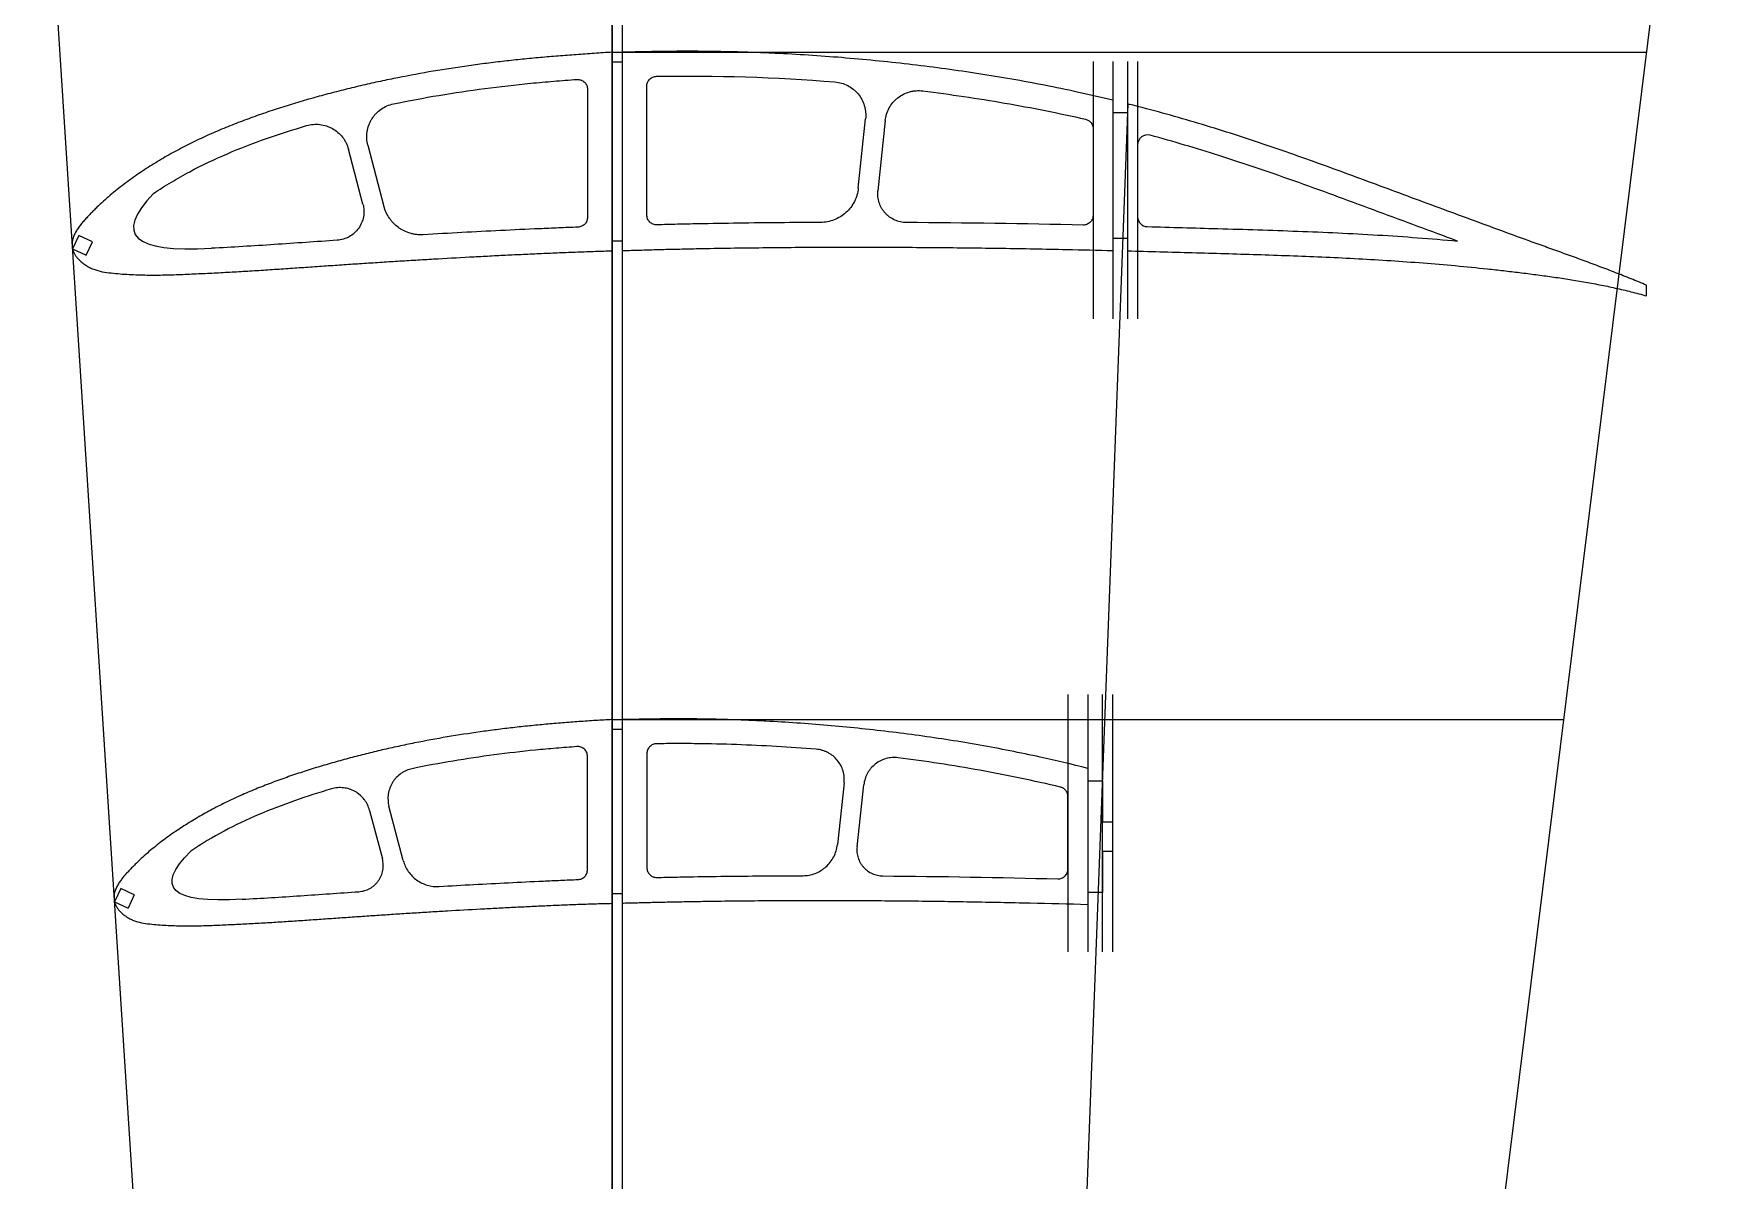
# Model space of a CAD drawing. Header units: millimetres. Extents: x -11497 to 404, y -3854 to 414.
# Drawn here: x -7866.2 to -7524.4, y -1937.1 to -1705.2 of the extents above; entities that cross this region are included whole.
import ezdxf

# ---------------------------------------------------------------- set-up
doc = ezdxf.new("R2010")
doc.units = ezdxf.units.MM
doc.layers.add('11', color=80, linetype='Continuous')
doc.layers.add('7', color=1, linetype='Continuous')
doc.layers.add('剖面线层', color=2, linetype='Continuous', lineweight=25)

msp = doc.modelspace()

# ---------------------------------------------------------------- linework, layer by layer
for p, q in [((-7749.1814, -1710.9278), (-7749.1814, -1708.9394)), ((-7747.1814, -1708.9278), (-7747.1814, -1710.9278)), ((-7747.1814, -1710.9278), (-7749.1814, -1710.9278)), ((-7647.8681, -1718.6543), (-7647.8681, -1721.1543)), ((-7644.8681, -1721.1543), (-7644.8681, -1719.3941)), ((-7647.8681, -1721.1543), (-7644.8681, -1721.1543)), ((-7644.8681, -1746.6209), (-7647.8681, -1746.6209)), ((-7647.8681, -1746.6209), (-7647.8681, -1749.0462)), ((-7644.8681, -1749.1209), (-7644.8681, -1746.6209)), ((-7749.1814, -1749.1147), (-7749.1814, -1747.1147)), ((-7749.1814, -1747.1147), (-7747.1814, -1747.1147)), ((-7747.1814, -1747.1147), (-7747.1814, -1749.065)), ((-7749.1814, -1845.9258), (-7749.1814, -1843.9394)), ((-7747.1814, -1843.9258), (-7747.1814, -1845.9258)), ((-7747.1814, -1845.9258), (-7749.1814, -1845.9258)), ((-7652.9723, -1853.8049), (-7652.9723, -1856.3049)), ((-7652.9723, -1856.3049), (-7649.9723, -1856.3049)), ((-7649.9723, -1856.3049), (-7649.9723, -1864.5843)), ((-7649.9723, -1864.5843), (-7647.9723, -1864.5843)), ((-7647.9723, -1864.5843), (-7647.9723, -1870.5843)), ((-7647.9723, -1870.5843), (-7649.9723, -1870.5843)), ((-7649.9723, -1870.5843), (-7649.9723, -1878.895)), ((-7749.1814, -1881.0901), (-7749.1814, -1879.0901)), ((-7749.1814, -1879.0901), (-7747.1814, -1879.0901)), ((-7747.1814, -1879.0901), (-7747.1814, -1881.0442)), ((-7649.9723, -1878.895), (-7652.9723, -1878.895)), ((-7652.9723, -1878.895), (-7652.9723, -1881.3113))]:
    msp.add_line(p, q)
at = {"color": 7, "linetype": 'Continuous', "lineweight": 25}
for p, q in [((-7742.1814, -1741.8541), (-7742.1814, -1715.8111)), ((-7754.1814, -1716.44), (-7754.1814, -1742.3324)), ((-7699.3852, -1736.4436), (-7697.9175, -1722.4074)), ((-7693.9324, -1722.7815), (-7695.4176, -1736.9783)), ((-7651.8681, -1724.4377), (-7651.8681, -1741.9044)), ((-7799.607, -1739.696), (-7802.548, -1728.5589)), ((-7798.6229, -1727.7559), (-7795.3583, -1740.1191)), ((-7642.8681, -1727.6735), (-7642.8681, -1742.2213)), ((-7841.985, -1737.5068), (-7841.9847, -1737.5071)), ((-7857.0903, -1746.024), (-7858.3581, -1748.743)), ((-7854.3713, -1747.2919), (-7857.0903, -1746.024)), ((-7858.3581, -1748.743), (-7855.6392, -1750.0108)), ((-7855.6392, -1750.0108), (-7854.3713, -1747.2919)), ((-7830.2835, -1748.6009), (-7830.2853, -1748.601)), ((-7539.9027, -1758.2364), (-7539.9034, -1756.0747)), ((-7754.1814, -1874.2881), (-7754.1814, -1851.3914)), ((-7742.1814, -1850.82), (-7742.1814, -1873.8641)), ((-7702.2596, -1856.7566), (-7703.6286, -1869.2277)), ((-7699.6514, -1869.6836), (-7698.2693, -1857.1019)), ((-7656.9723, -1874.1509), (-7656.9723, -1859.5348)), ((-7798.2754, -1862.2887), (-7795.6848, -1872.1079)), ((-7791.4564, -1872.4554), (-7794.3527, -1861.4771)), ((-7834.4534, -1870.5243), (-7834.4536, -1870.5241)), ((-7848.6014, -1878.0996), (-7849.8693, -1880.8186)), ((-7845.8825, -1879.3675), (-7848.6014, -1878.0996)), ((-7845.8825, -1879.3675), (-7847.1503, -1882.0864)), ((-7849.8693, -1880.8186), (-7847.1503, -1882.0864)), ((-7824.0616, -1880.2652), (-7824.0584, -1880.2651))]:
    msp.add_line(p, q, dxfattribs=at)
at = {"color": 7, "linetype": 'Continuous'}
for centre, start, end in [((-7640.8681, -1727.6735), 74.84851, 180), ((-7640.8681, -1742.2213), 180, 268.488702)]:
    msp.add_arc(centre, 2, start, end, dxfattribs=at)
at = {"color": 7, "linetype": 'Continuous', "lineweight": 25}
for points, knots in [([(-7749.1814, -1708.9394), (-7750.3949, -1709.009), (-7752.8212, -1709.1682), (-7756.4578, -1709.4402), (-7760.0928, -1709.7167), (-7763.7253, -1710.0094), (-7767.3514, -1710.3614), (-7770.9724, -1710.7504), (-7774.5871, -1711.1859), (-7779.3972, -1711.83), (-7785.3907, -1712.7531), (-7791.352, -1713.8487), (-7796.0982, -1714.8307), (-7799.6453, -1715.6224), (-7803.1787, -1716.4697), (-7806.6973, -1717.3735), (-7810.2, -1718.3344), (-7813.6851, -1719.3554), (-7817.1485, -1720.4459), (-7820.5882, -1721.6073), (-7823.9993, -1722.8488), (-7827.3784, -1724.1738), (-7830.7186, -1725.5934), (-7834.0079, -1727.1267), (-7837.2372, -1728.782), (-7840.3976, -1730.5648), (-7843.484, -1732.4724), (-7845.9861, -1734.17), (-7847.9362, -1735.6005), (-7849.3691, -1736.7124), (-7850.7689, -1737.8659), (-7852.1286, -1739.0663), (-7853.2302, -1740.1012), (-7854.0916, -1740.9495), (-7854.7315, -1741.5921), (-7855.3608, -1742.2449), (-7855.9722, -1742.9145), (-7856.559, -1743.6063), (-7857.1092, -1744.3272), (-7857.527, -1744.9575), (-7857.823, -1745.4848), (-7858.0233, -1745.8916), (-7858.1669, -1746.2411), (-7858.2652, -1746.5268), (-7858.3302, -1746.7439), (-7858.3848, -1746.9638), (-7858.4416, -1747.2603), (-7858.487, -1747.6361), (-7858.4833, -1748.0146), (-7858.4565, -1748.3157), (-7858.4238, -1748.5398), (-7858.3797, -1748.762), (-7858.3212, -1748.9803), (-7858.2474, -1749.1943), (-7858.1463, -1749.3964), (-7858.0383, -1749.5951), (-7857.9357, -1749.7971), (-7857.8226, -1749.9935), (-7857.6958, -1750.1812), (-7857.5586, -1750.3616), (-7857.365, -1750.5932), (-7857.0108, -1750.9863), (-7856.5635, -1751.394), (-7856.0841, -1751.7623), (-7855.5867, -1752.1061), (-7854.9326, -1752.4857), (-7853.8265, -1752.9789), (-7852.3618, -1753.3735), (-7850.562, -1753.6076), (-7848.7562, -1753.7757), (-7846.9465, -1753.8995), (-7845.1342, -1753.9763), (-7843.3207, -1754.0171), (-7841.5067, -1754.0206), (-7839.6929, -1753.9944), (-7837.8795, -1753.9436), (-7836.0667, -1753.8761), (-7834.2542, -1753.797), (-7832.4418, -1753.7134), (-7830.6295, -1753.6262), (-7828.2133, -1753.5045), (-7825.1933, -1753.3408), (-7821.5701, -1753.1225), (-7817.9474, -1752.8882), (-7814.3249, -1752.6431), (-7810.7021, -1752.3932), (-7807.0786, -1752.1436), (-7803.4542, -1751.8986), (-7799.8288, -1751.6572), (-7796.2023, -1751.4213), (-7792.5745, -1751.1927), (-7788.9454, -1750.9705), (-7784.1049, -1750.6839), (-7779.2615, -1750.4143), (-7774.4153, -1750.1599), (-7770.7791, -1749.9779), (-7767.1414, -1749.8043), (-7764.1087, -1749.6665), (-7761.6816, -1749.5622), (-7759.861, -1749.4851), (-7758.04, -1749.4095), (-7756.2184, -1749.3393), (-7754.3964, -1749.2747), (-7752.051, -1749.1967), (-7750.3125, -1749.1431), (-7749.1814, -1749.1147)], [0, 0, 0, 0, 0.008250743, 0.016501486, 0.024752229, 0.033002972, 0.041253715, 0.049504458, 0.057755201, 0.066005944, 0.08250743, 0.099008916, 0.107259659, 0.115510402, 0.123761145, 0.132011888, 0.140262631, 0.148513373, 0.156764116, 0.165014859, 0.173265602, 0.181516345, 0.189767088, 0.198017831, 0.206268574, 0.214519317, 0.22277006, 0.231020803, 0.235146175, 0.239271546, 0.243396918, 0.247522289, 0.251647661, 0.253710346, 0.255773032, 0.257835718, 0.259898404, 0.261961089, 0.264023775, 0.266086461, 0.267117804, 0.268149147, 0.269180489, 0.269696161, 0.270211832, 0.270727504, 0.271243175, 0.272274518, 0.273305861, 0.273821532, 0.274337204, 0.274852875, 0.275368547, 0.275884218, 0.27639989, 0.276915561, 0.277431232, 0.277946904, 0.278462575, 0.278978247, 0.279493918, 0.280525261, 0.282587947, 0.28361929, 0.284650632, 0.286713318, 0.288776004, 0.292901375, 0.297026747, 0.301152118, 0.30527749, 0.309402861, 0.313528233, 0.317653604, 0.321778976, 0.325904347, 0.330029719, 0.33415509, 0.338280462, 0.342405833, 0.346531205, 0.354781948, 0.363032691, 0.371283434, 0.379534177, 0.38778492, 0.396035663, 0.404286406, 0.412537149, 0.420787892, 0.429038634, 0.437289377, 0.44554012, 0.462041606, 0.470292349, 0.478543092, 0.486793835, 0.495044578, 0.49916995, 0.503295321, 0.507420693, 0.511546064, 0.515671436, 0.519796807, 0.527473097, 0.527473097, 0.527473097, 0.527473097]), ([(-7647.8681, -1718.6543), (-7650.2645, -1718.0751), (-7657.0616, -1716.5129), (-7666.1199, -1714.7398), (-7675.0181, -1713.2756), (-7681.7114, -1712.3047), (-7688.4206, -1711.4527), (-7695.1439, -1710.718), (-7701.8782, -1710.0939), (-7708.6225, -1709.5872), (-7714.249, -1709.2597), (-7718.7532, -1709.0588), (-7723.259, -1708.8971), (-7727.7666, -1708.7946), (-7732.2752, -1708.7533), (-7735.6567, -1708.7557), (-7739.0381, -1708.7856), (-7742.419, -1708.8526), (-7745.1333, -1708.9037), (-7746.7209, -1708.9233), (-7747.1814, -1708.9278)], [0.528325857, 0.528325857, 0.528325857, 0.528325857, 0.5625, 0.625, 0.65625, 0.6875, 0.71875, 0.75, 0.78125, 0.8125, 0.84375, 0.859375, 0.875, 0.90625, 0.921875, 0.9375, 0.953125, 0.96875, 0.984375, 0.990758762, 0.990758762, 0.990758762, 0.990758762]), ([(-7793.4457, -1719.3903), (-7787.32, -1718.1183), (-7781.1609, -1717.0962), (-7771.8798, -1715.88), (-7768.7786, -1715.5302), (-7764.1181, -1715.0711), (-7762.5626, -1714.9334), (-7759.4483, -1714.6819), (-7757.8902, -1714.5634), (-7756.332, -1714.4457)], [0, 0, 0, 0, 0.5, 0.5, 0.75, 0.75, 0.875, 0.875, 1, 1, 1, 1]), ([(-7756.332, -1714.4457), (-7756.1939, -1714.4353), (-7756.0572, -1714.4392), (-7755.7864, -1714.4746), (-7755.6508, -1714.5068), (-7755.3919, -1714.5973), (-7755.2684, -1714.6553), (-7755.033, -1714.7968), (-7754.9219, -1714.8804), (-7754.6216, -1715.1588), (-7754.4585, -1715.3882), (-7754.2942, -1715.7639), (-7754.2517, -1715.8967), (-7754.1956, -1716.1652), (-7754.1814, -1716.3016), (-7754.1814, -1716.44)], [0, 0, 0, 0, 0.125, 0.125, 0.25, 0.25, 0.375, 0.375, 0.5, 0.5, 0.75, 0.75, 0.875, 0.875, 1, 1, 1, 1]), ([(-7742.1814, -1715.8111), (-7742.1814, -1715.6805), (-7742.1687, -1715.5521), (-7742.1191, -1715.2994), (-7742.0816, -1715.1739), (-7741.9834, -1714.9339), (-7741.9234, -1714.82), (-7741.7815, -1714.6043), (-7741.6989, -1714.5019), (-7741.5181, -1714.3178), (-7741.4195, -1714.235), (-7741.2054, -1714.0883), (-7741.0909, -1714.0252), (-7740.7362, -1713.8724), (-7740.4777, -1713.816), (-7740.2166, -1713.8114)], [0, 0, 0, 0, 0.125, 0.125, 0.25, 0.25, 0.375, 0.375, 0.5, 0.5, 0.625, 0.625, 0.75, 0.75, 1, 1, 1, 1]), ([(-7704.1259, -1714.947), (-7703.6726, -1714.9829), (-7703.23, -1715.0633), (-7702.3657, -1715.3102), (-7701.9399, -1715.4793), (-7701.1411, -1715.8933), (-7700.7654, -1716.1378), (-7700.2378, -1716.5617), (-7700.0672, -1716.7134), (-7699.7452, -1717.03), (-7699.593, -1717.1954), (-7699.1627, -1717.7122), (-7698.9098, -1718.0851), (-7698.4783, -1718.8844), (-7698.3058, -1719.299), (-7698.1097, -1719.9426), (-7698.0548, -1720.1608), (-7697.9666, -1720.6046), (-7697.9335, -1720.8301), (-7697.8686, -1721.5044), (-7697.8702, -1721.9552), (-7697.9175, -1722.4075)], [0, 0, 0, 0, 0.125, 0.125, 0.25, 0.25, 0.375, 0.375, 0.4375, 0.4375, 0.5, 0.5, 0.625, 0.625, 0.75, 0.75, 0.8125, 0.8125, 0.875, 0.875, 1, 1, 1, 1]), ([(-7798.6229, -1727.7559), (-7798.7411, -1727.3085), (-7798.812, -1726.8562), (-7798.8623, -1725.9425), (-7798.8405, -1725.4765), (-7798.7051, -1724.5713), (-7798.5925, -1724.1291), (-7798.3553, -1723.4813), (-7798.2644, -1723.2675), (-7798.0635, -1722.8548), (-7797.8428, -1722.4546), (-7797.5832, -1722.0789), (-7797.304, -1721.7156), (-7797.1537, -1721.5392), (-7796.6787, -1721.0367), (-7796.3329, -1720.7386), (-7795.5842, -1720.214), (-7795.1771, -1719.9864), (-7794.3355, -1719.6229), (-7793.8988, -1719.4843), (-7793.4456, -1719.3902)], [0, 0, 0, 0, 0.125, 0.125, 0.25, 0.25, 0.375, 0.375, 0.4375, 0.4375, 0.5, 0.5625, 0.5625, 0.625, 0.625, 0.75, 0.75, 0.875, 0.875, 1, 1, 1, 1]), ([(-7693.9325, -1722.7816), (-7693.8853, -1722.3306), (-7693.794, -1721.8915), (-7693.5263, -1721.036), (-7693.3472, -1720.6157), (-7692.9149, -1719.8294), (-7692.6619, -1719.4609), (-7692.2267, -1718.9451), (-7692.0713, -1718.7787), (-7691.7479, -1718.4652), (-7691.5794, -1718.3174), (-7691.0539, -1717.9006), (-7690.6766, -1717.6573), (-7689.8696, -1717.2453), (-7689.4523, -1717.0827), (-7688.8063, -1716.9014), (-7688.5876, -1716.8515), (-7688.1434, -1716.7732), (-7687.9178, -1716.745), (-7687.2439, -1716.6947), (-7686.7943, -1716.7057), (-7686.3444, -1716.7621)], [0, 0, 0, 0, 0.125, 0.125, 0.25, 0.25, 0.375, 0.375, 0.4375, 0.4375, 0.5, 0.5, 0.625, 0.625, 0.75, 0.75, 0.8125, 0.8125, 0.875, 0.875, 1, 1, 1, 1]), ([(-7686.3445, -1716.7621), (-7680.7886, -1717.4581), (-7675.2646, -1718.2727), (-7664.2896, -1720.1727), (-7658.8389, -1721.2592), (-7653.4263, -1722.4874)], [0, 0, 0, 0, 0.5, 0.5, 1, 1, 1, 1]), ([(-7539.9034, -1756.0747), (-7540.9376, -1755.6262), (-7543.0263, -1754.7777), (-7546.1675, -1753.5257), (-7549.327, -1752.3203), (-7552.4958, -1751.1402), (-7555.6741, -1749.9855), (-7558.8551, -1748.8387), (-7562.0375, -1747.6954), (-7566.2763, -1746.1593), (-7571.5701, -1744.2256), (-7577.9164, -1741.8888), (-7584.2584, -1739.5399), (-7590.6, -1737.1902), (-7596.9416, -1734.8405), (-7605.4057, -1731.7304), (-7613.8978, -1728.6971), (-7622.4512, -1725.8405), (-7631.0515, -1723.129), (-7638.5361, -1721.013), (-7643.8853, -1719.6414), (-7644.8681, -1719.3941)], [0, 0, 0, 0, 0.015625, 0.03125, 0.046875, 0.0625, 0.078125, 0.09375, 0.109375, 0.125, 0.15625, 0.1875, 0.21875, 0.25, 0.28125, 0.3125, 0.375, 0.40625, 0.4375, 0.5, 0.514048424, 0.514048424, 0.514048424, 0.514048424]), ([(-7653.4263, -1722.4874), (-7653.2051, -1722.5376), (-7652.9985, -1722.6229), (-7652.6142, -1722.8637), (-7652.4472, -1723.0125), (-7652.1641, -1723.3668), (-7652.0558, -1723.5625), (-7651.9057, -1723.9904), (-7651.8681, -1724.2109), (-7651.8681, -1724.4377)], [0, 0, 0, 0, 0.25, 0.25, 0.5, 0.5, 0.75, 0.75, 1, 1, 1, 1]), ([(-7841.9847, -1737.5071), (-7840.7966, -1736.7046), (-7839.592, -1735.9398), (-7837.154, -1734.4753), (-7835.9206, -1733.7758), (-7832.1781, -1731.7735), (-7829.6262, -1730.568), (-7824.4333, -1728.3596), (-7821.7956, -1727.349), (-7816.4585, -1725.4685), (-7813.7583, -1724.6002), (-7811.0315, -1723.7921)], [0, 0, 0, 0, 0.125, 0.125, 0.25, 0.25, 0.5, 0.5, 0.75, 0.75, 1, 1, 1, 1]), ([(-7811.0316, -1723.7921), (-7810.5942, -1723.6625), (-7810.1508, -1723.5786), (-7809.2524, -1723.4991), (-7808.7927, -1723.5045), (-7807.8959, -1723.6055), (-7807.4561, -1723.6999), (-7806.8096, -1723.9079), (-7806.5954, -1723.9889), (-7806.1802, -1724.1702), (-7805.9784, -1724.2707), (-7805.3901, -1724.6011), (-7805.0193, -1724.8604), (-7804.3295, -1725.4552), (-7804.0197, -1725.7823), (-7803.6061, -1726.3158), (-7803.4767, -1726.5009), (-7803.2357, -1726.8859), (-7803.1243, -1727.0855), (-7802.8234, -1727.6945), (-7802.6645, -1728.1179), (-7802.548, -1728.5589)], [0, 0, 0, 0, 0.125, 0.125, 0.25, 0.25, 0.375, 0.375, 0.4375, 0.4375, 0.5, 0.5, 0.625, 0.625, 0.75, 0.75, 0.8125, 0.8125, 0.875, 0.875, 1, 1, 1, 1]), ([(-7578.1349, -1747.1365), (-7583.4839, -1745.164), (-7588.8287, -1743.179), (-7599.5216, -1739.2184), (-7604.869, -1737.2412), (-7615.6056, -1733.4095), (-7620.9961, -1731.5591), (-7631.0353, -1728.3743), (-7635.6732, -1727.0082), (-7640.3454, -1725.743)], [0, 0, 0, 0, 0.25, 0.25, 0.5, 0.5, 0.75, 0.75, 0.961910179, 0.961910179, 0.961910179, 0.961910179]), ([(-7699.3852, -1736.4435), (-7699.4347, -1736.9169), (-7699.5268, -1737.3789), (-7699.7264, -1738.0553), (-7699.8033, -1738.278), (-7699.9781, -1738.7178), (-7700.0765, -1738.9354), (-7700.3976, -1739.5672), (-7700.6476, -1739.9644), (-7701.2185, -1740.7116), (-7701.5431, -1741.0643), (-7702.242, -1741.6962), (-7702.6172, -1741.9779), (-7703.4191, -1742.4729), (-7703.8483, -1742.6862), (-7704.7249, -1743.026), (-7705.1761, -1743.1553), (-7706.1048, -1743.3317), (-7706.5808, -1743.3778), (-7707.0567, -1743.3796)], [0, 0, 0, 0, 0.125, 0.125, 0.1875, 0.1875, 0.25, 0.25, 0.375, 0.375, 0.5, 0.5, 0.625, 0.625, 0.75, 0.75, 0.875, 0.875, 1, 1, 1, 1]), ([(-7799.6071, -1739.6959), (-7799.4971, -1740.1122), (-7799.4349, -1740.5333), (-7799.4026, -1741.3848), (-7799.4343, -1741.8178), (-7799.5888, -1742.6533), (-7799.7115, -1743.0618), (-7800.0486, -1743.8528), (-7800.2575, -1744.2228), (-7800.7535, -1744.9137), (-7801.0441, -1745.2366), (-7801.679, -1745.8022), (-7802.0251, -1746.0489), (-7802.7767, -1746.4674), (-7803.1696, -1746.6321), (-7803.9843, -1746.8738), (-7804.41, -1746.9509), (-7804.8396, -1746.9799)], [0, 0, 0, 0, 0.125, 0.125, 0.25, 0.25, 0.375, 0.375, 0.5, 0.5, 0.625, 0.625, 0.75, 0.75, 0.875, 0.875, 1, 1, 1, 1]), ([(-7689.6651, -1743.3961), (-7690.0734, -1743.3938), (-7690.4746, -1743.3491), (-7691.2637, -1743.1774), (-7691.6546, -1743.0484), (-7692.3901, -1742.717), (-7692.7383, -1742.5146), (-7693.2306, -1742.1546), (-7693.389, -1742.0254), (-7693.6885, -1741.7541), (-7693.9724, -1741.4685), (-7694.2257, -1741.1546), (-7694.4634, -1740.8263), (-7694.5748, -1740.6542), (-7694.8777, -1740.1274), (-7695.0409, -1739.7594), (-7695.2279, -1739.1827), (-7695.2808, -1738.9851), (-7695.365, -1738.5875), (-7695.3964, -1738.388), (-7695.4594, -1737.7874), (-7695.46, -1737.3843), (-7695.4175, -1736.9782)], [0, 0, 0, 0, 0.125, 0.125, 0.25, 0.25, 0.375, 0.375, 0.4375, 0.4375, 0.5, 0.5625, 0.5625, 0.625, 0.625, 0.75, 0.75, 0.8125, 0.8125, 0.875, 0.875, 1, 1, 1, 1]), ([(-7787.4147, -1745.8703), (-7787.8605, -1745.8966), (-7788.3024, -1745.8844), (-7788.9597, -1745.8102), (-7789.1779, -1745.7762), (-7789.6124, -1745.689), (-7789.8298, -1745.6357), (-7790.4699, -1745.4488), (-7790.8808, -1745.2892), (-7791.4741, -1744.9989), (-7791.668, -1744.8936), (-7792.0479, -1744.6655), (-7792.2348, -1744.5421), (-7792.7745, -1744.1513), (-7793.1078, -1743.863), (-7793.5691, -1743.3901), (-7793.7164, -1743.2256), (-7793.9977, -1742.8829), (-7794.1323, -1742.7038), (-7794.5089, -1742.1547), (-7794.7259, -1741.7712), (-7795.0933, -1740.9704), (-7795.2443, -1740.5507), (-7795.3583, -1740.119)], [0, 0, 0, 0, 0.125, 0.125, 0.1875, 0.1875, 0.25, 0.25, 0.375, 0.375, 0.4375, 0.4375, 0.5, 0.5, 0.625, 0.625, 0.6875, 0.6875, 0.75, 0.75, 0.875, 0.875, 1, 1, 1, 1]), ([(-7754.1814, -1742.3324), (-7754.1814, -1742.4614), (-7754.1937, -1742.5883), (-7754.2421, -1742.838), (-7754.2787, -1742.9621), (-7754.3746, -1743.1997), (-7754.4333, -1743.3126), (-7754.5718, -1743.5266), (-7754.6526, -1743.6285), (-7754.8295, -1743.8122), (-7754.9261, -1743.895), (-7755.1355, -1744.0423), (-7755.2481, -1744.1063), (-7755.5965, -1744.2623), (-7755.8506, -1744.3221), (-7756.1084, -1744.3315)], [0, 0, 0, 0, 0.125, 0.125, 0.25, 0.25, 0.375, 0.375, 0.5, 0.5, 0.625, 0.625, 0.75, 0.75, 1, 1, 1, 1]), ([(-7740.1265, -1743.8538), (-7740.2609, -1743.8575), (-7740.3933, -1743.8477), (-7740.6545, -1743.8023), (-7740.7846, -1743.7661), (-7741.0328, -1743.6691), (-7741.1508, -1743.6089), (-7741.3747, -1743.465), (-7741.4806, -1743.3808), (-7741.7658, -1743.1034), (-7741.9199, -1742.8779), (-7742.0748, -1742.5118), (-7742.1147, -1742.3833), (-7742.168, -1742.1212), (-7742.1814, -1741.9885), (-7742.1814, -1741.8541)], [0, 0, 0, 0, 0.125, 0.125, 0.25, 0.25, 0.375, 0.375, 0.5, 0.5, 0.75, 0.75, 0.875, 0.875, 1, 1, 1, 1]), ([(-7651.8681, -1741.9044), (-7651.8681, -1742.0383), (-7651.8815, -1742.17), (-7651.9336, -1742.4289), (-7651.9732, -1742.5575), (-7652.0762, -1742.8023), (-7652.1392, -1742.9182), (-7652.2882, -1743.1375), (-7652.3748, -1743.2409), (-7652.6582, -1743.518), (-7652.8866, -1743.666), (-7653.3776, -1743.8602), (-7653.6448, -1743.9088), (-7653.9125, -1743.9028)], [0, 0, 0, 0, 0.125, 0.125, 0.25, 0.25, 0.375, 0.375, 0.5, 0.5, 0.75, 0.75, 1, 1, 1, 1]), ([(-7756.1084, -1744.3315), (-7757.4137, -1744.3792), (-7758.7187, -1744.4318), (-7761.3285, -1744.5412), (-7762.6333, -1744.5966), (-7766.5476, -1744.7688), (-7769.1567, -1744.8917), (-7776.9832, -1745.2781), (-7782.1996, -1745.5617), (-7787.4148, -1745.8703)], [0, 0, 0, 0, 0.125, 0.125, 0.25, 0.25, 0.5, 0.5, 1, 1, 1, 1]), ([(-7707.0567, -1743.3796), (-7712.5691, -1743.4007), (-7718.0812, -1743.4487), (-7726.3487, -1743.5664), (-7729.1045, -1743.6124), (-7733.2379, -1743.6948), (-7734.6156, -1743.7256), (-7737.3711, -1743.786), (-7738.7489, -1743.8161), (-7740.1265, -1743.8538)], [0, 0, 0, 0, 0.5, 0.5, 0.75, 0.75, 0.875, 0.875, 1, 1, 1, 1]), ([(-7640.9209, -1744.2206), (-7636.1706, -1744.3459), (-7631.4207, -1744.479), (-7621.2722, -1744.7735), (-7615.8739, -1744.9386), (-7605.081, -1745.3484), (-7599.6866, -1745.5961), (-7588.9049, -1746.2423), (-7583.5177, -1746.6425), (-7578.1349, -1747.1365)], [0.030053306, 0.030053306, 0.030053306, 0.030053306, 0.25, 0.25, 0.5, 0.5, 0.75, 0.75, 1, 1, 1, 1]), ([(-7804.8396, -1746.9799), (-7809.0792, -1747.2656), (-7813.318, -1747.5654), (-7819.6778, -1747.9898), (-7821.798, -1748.1263), (-7826.0398, -1748.3795), (-7828.1613, -1748.4948), (-7830.2835, -1748.6009)], [0, 0, 0, 0, 0.5, 0.5, 0.75, 0.75, 1, 1, 1, 1]), ([(-7747.1814, -1749.065), (-7746.6765, -1749.0519), (-7745.0846, -1749.0089), (-7742.949, -1748.9393), (-7740.7739, -1748.8747), (-7738.5982, -1748.8146), (-7735.8774, -1748.7562), (-7732.6113, -1748.683), (-7728.2547, -1748.5999), (-7722.8058, -1748.5131), (-7716.2627, -1748.4372), (-7709.7156, -1748.3887), (-7703.1648, -1748.3662), (-7696.6109, -1748.3678), (-7690.0543, -1748.3913), (-7683.4954, -1748.4379), (-7676.9346, -1748.5052), (-7668.1848, -1748.6224), (-7658.4955, -1748.7984), (-7650.9937, -1748.9699), (-7647.8681, -1749.0462)], [0.531996511, 0.531996511, 0.531996511, 0.531996511, 0.535421807, 0.542796064, 0.546483193, 0.550170321, 0.557544578, 0.564918835, 0.572293092, 0.587041606, 0.60179012, 0.616538634, 0.631287149, 0.646035663, 0.660784177, 0.675532691, 0.690281205, 0.705029719, 0.734526747, 0.755593368, 0.755593368, 0.755593368, 0.755593368]), ([(-7644.8681, -1749.1209), (-7644.6174, -1749.1273), (-7639.9905, -1749.2452), (-7633.1758, -1749.4329), (-7624.4256, -1749.6835), (-7617.8644, -1749.8849), (-7611.3053, -1750.11), (-7604.7494, -1750.3749), (-7598.1981, -1750.6948), (-7591.6527, -1751.0814), (-7585.1154, -1751.5492), (-7578.5877, -1752.1004), (-7573.158, -1752.6383), (-7568.8216, -1753.1203), (-7565.5732, -1753.5064), (-7562.3292, -1753.9195), (-7559.09, -1754.3614), (-7555.8572, -1754.8404), (-7552.6331, -1755.3688), (-7549.4216, -1755.9618), (-7546.2244, -1756.6244), (-7543.0509, -1757.3831), (-7540.9422, -1757.9184), (-7539.9027, -1758.2364)], [0.762333647, 0.762333647, 0.762333647, 0.762333647, 0.764023775, 0.793520803, 0.808269317, 0.823017831, 0.837766345, 0.852514859, 0.867263373, 0.882011888, 0.896760402, 0.911508916, 0.92625743, 0.933631687, 0.941005944, 0.948380201, 0.955754458, 0.963128715, 0.970502972, 0.977877229, 0.985251486, 0.992625743, 1, 1, 1, 1]), ([(-7749.1814, -1843.9394), (-7750.3, -1843.9858), (-7752.5372, -1844.1083), (-7755.8901, -1844.3472), (-7759.241, -1844.6039), (-7762.5899, -1844.8763), (-7765.9335, -1845.2013), (-7769.2727, -1845.5617), (-7772.6064, -1845.9643), (-7777.0431, -1846.5601), (-7782.572, -1847.4141), (-7788.0723, -1848.4271), (-7792.452, -1849.3352), (-7795.7254, -1850.0673), (-7798.9863, -1850.8508), (-7802.2338, -1851.6867), (-7805.4669, -1852.5753), (-7808.6838, -1853.5197), (-7811.881, -1854.5277), (-7815.056, -1855.6023), (-7818.2054, -1856.7496), (-7821.3246, -1857.9756), (-7824.4083, -1859.2883), (-7827.445, -1860.7059), (-7830.4259, -1862.2373), (-7833.3436, -1863.8856), (-7836.192, -1865.6507), (-7838.5015, -1867.2206), (-7840.3008, -1868.544), (-7841.6228, -1869.5728), (-7842.9143, -1870.6398), (-7844.1683, -1871.7506), (-7845.1843, -1872.708), (-7845.9788, -1873.4925), (-7846.5686, -1874.0872), (-7847.1489, -1874.6911), (-7847.7116, -1875.3113), (-7848.2509, -1875.9525), (-7848.7554, -1876.6211), (-7849.1375, -1877.2057), (-7849.4058, -1877.6954), (-7849.5873, -1878.0727), (-7849.715, -1878.3974), (-7849.8015, -1878.6626), (-7849.8585, -1878.8638), (-7849.905, -1879.0677), (-7849.9509, -1879.3424), (-7849.9912, -1879.6897), (-7849.9869, -1880.0392), (-7849.9659, -1880.3175), (-7849.9401, -1880.5248), (-7849.9047, -1880.7307), (-7849.8574, -1880.9335), (-7849.7973, -1881.133), (-7849.7117, -1881.3226), (-7849.6179, -1881.5087), (-7849.5269, -1881.6969), (-7849.4259, -1881.8801), (-7849.3125, -1882.0557), (-7849.1894, -1882.2247), (-7849.015, -1882.442), (-7848.6937, -1882.8098), (-7848.2858, -1883.1919), (-7847.8466, -1883.5365), (-7847.3914, -1883.8596), (-7846.7902, -1884.2151), (-7845.774, -1884.6818), (-7844.4241, -1885.0572), (-7842.7626, -1885.2795), (-7841.0946, -1885.4339), (-7839.4233, -1885.5493), (-7837.7495, -1885.6194), (-7836.0747, -1885.6573), (-7834.3994, -1885.6597), (-7832.7243, -1885.6353), (-7831.0497, -1885.5869), (-7829.3756, -1885.5234), (-7827.7019, -1885.4492), (-7826.0283, -1885.3704), (-7824.3548, -1885.2883), (-7822.1237, -1885.174), (-7819.3352, -1885.0207), (-7815.9899, -1884.8162), (-7812.6453, -1884.5968), (-7809.301, -1884.3675), (-7805.9567, -1884.134), (-7802.612, -1883.9007), (-7799.2666, -1883.6713), (-7795.9205, -1883.4457), (-7792.5737, -1883.2252), (-7789.226, -1883.0113), (-7785.8774, -1882.8036), (-7781.4113, -1882.5352), (-7776.9433, -1882.2828), (-7772.4733, -1882.0444), (-7769.1197, -1881.8741), (-7765.7651, -1881.7112), (-7762.9687, -1881.5813), (-7760.731, -1881.4844), (-7759.0525, -1881.4114), (-7757.3738, -1881.3391), (-7755.6946, -1881.2755), (-7754.0149, -1881.221), (-7751.8441, -1881.1577), (-7750.2328, -1881.1148), (-7749.1814, -1881.0901)], [0, 0, 0, 0, 0.008250743, 0.016501486, 0.024752229, 0.033002972, 0.041253715, 0.049504458, 0.057755201, 0.066005944, 0.08250743, 0.099008916, 0.107259659, 0.115510402, 0.123761145, 0.132011888, 0.140262631, 0.148513373, 0.156764116, 0.165014859, 0.173265602, 0.181516345, 0.189767088, 0.198017831, 0.206268574, 0.214519317, 0.22277006, 0.231020803, 0.235146175, 0.239271546, 0.243396918, 0.247522289, 0.251647661, 0.253710346, 0.255773032, 0.257835718, 0.259898404, 0.261961089, 0.264023775, 0.266086461, 0.267117804, 0.268149147, 0.269180489, 0.269696161, 0.270211832, 0.270727504, 0.271243175, 0.272274518, 0.273305861, 0.273821532, 0.274337204, 0.274852875, 0.275368547, 0.275884218, 0.27639989, 0.276915561, 0.277431232, 0.277946904, 0.278462575, 0.278978247, 0.279493918, 0.280525261, 0.282587947, 0.28361929, 0.284650632, 0.286713318, 0.288776004, 0.292901375, 0.297026747, 0.301152118, 0.30527749, 0.309402861, 0.313528233, 0.317653604, 0.321778976, 0.325904347, 0.330029719, 0.33415509, 0.338280462, 0.342405833, 0.346531205, 0.354781948, 0.363032691, 0.371283434, 0.379534177, 0.38778492, 0.396035663, 0.404286406, 0.412537149, 0.420787892, 0.429038634, 0.437289377, 0.44554012, 0.462041606, 0.470292349, 0.478543092, 0.486793835, 0.495044578, 0.49916995, 0.503295321, 0.507420693, 0.511546064, 0.515671436, 0.519796807, 0.527538551, 0.527538551, 0.527538551, 0.527538551]), ([(-7652.9723, -1853.8049), (-7656.165, -1852.9926), (-7663.4086, -1851.273), (-7672.7482, -1849.4259), (-7680.9347, -1848.0617), (-7687.0931, -1847.1562), (-7693.2662, -1846.3598), (-7699.4525, -1845.6709), (-7705.6491, -1845.0841), (-7711.8551, -1844.6052), (-7717.0327, -1844.2931), (-7721.1777, -1844.0998), (-7725.3242, -1843.9419), (-7729.4725, -1843.8398), (-7733.6218, -1843.7923), (-7736.7339, -1843.7888), (-7739.846, -1843.8088), (-7742.9576, -1843.8659), (-7745.4027, -1843.9061), (-7746.8107, -1843.9221), (-7747.1814, -1843.9258)], [0.512879647, 0.512879647, 0.512879647, 0.512879647, 0.5625, 0.625, 0.65625, 0.6875, 0.71875, 0.75, 0.78125, 0.8125, 0.84375, 0.859375, 0.875, 0.90625, 0.921875, 0.9375, 0.953125, 0.96875, 0.984375, 0.989958729, 0.989958729, 0.989958729, 0.989958729]), ([(-7740.2092, -1848.8202), (-7740.3401, -1848.822), (-7740.4686, -1848.8365), (-7740.7211, -1848.8899), (-7740.8464, -1848.9294), (-7741.0854, -1849.0313), (-7741.1987, -1849.0932), (-7741.4127, -1849.2387), (-7741.5141, -1849.3231), (-7741.6957, -1849.5072), (-7741.7771, -1849.6074), (-7741.9208, -1849.8243), (-7741.9821, -1849.9401), (-7742.1293, -1850.2982), (-7742.1814, -1850.5582), (-7742.1814, -1850.82)], [0, 0, 0, 0, 0.125, 0.125, 0.25, 0.25, 0.375, 0.375, 0.5, 0.5, 0.625, 0.625, 0.75, 0.75, 1, 1, 1, 1]), ([(-7707.8995, -1849.932), (-7713.2762, -1849.4979), (-7718.6569, -1849.1848), (-7726.7342, -1848.9037), (-7729.4277, -1848.8414), (-7733.4695, -1848.7958), (-7734.8171, -1848.7899), (-7737.5127, -1848.7933), (-7738.8608, -1848.8014), (-7740.2092, -1848.8202)], [0, 0, 0, 0, 0.5, 0.5, 0.75, 0.75, 0.875, 0.875, 1, 1, 1, 1]), ([(-7756.3314, -1849.397), (-7757.7297, -1849.5022), (-7759.1277, -1849.6106), (-7761.9216, -1849.8419), (-7763.317, -1849.9694), (-7767.4982, -1850.3881), (-7770.2806, -1850.7057), (-7778.608, -1851.805), (-7784.1348, -1852.7231), (-7789.6323, -1853.8591)], [0, 0, 0, 0, 0.125, 0.125, 0.25, 0.25, 0.5, 0.5, 1, 1, 1, 1]), ([(-7754.1814, -1851.3914), (-7754.1814, -1851.253), (-7754.1956, -1851.117), (-7754.2513, -1850.8496), (-7754.2936, -1850.7168), (-7754.4033, -1850.4656), (-7754.4703, -1850.3468), (-7754.6291, -1850.1228), (-7754.7208, -1850.0182), (-7755.021, -1849.7397), (-7755.2619, -1849.5943), (-7755.6488, -1849.4588), (-7755.7844, -1849.4264), (-7756.0564, -1849.3906), (-7756.1933, -1849.3866), (-7756.3314, -1849.397)], [0, 0, 0, 0, 0.125, 0.125, 0.25, 0.25, 0.375, 0.375, 0.5, 0.5, 0.75, 0.75, 0.875, 0.875, 1, 1, 1, 1]), ([(-7702.2596, -1856.7566), (-7702.2143, -1856.344), (-7702.211, -1855.9341), (-7702.2664, -1855.3232), (-7702.295, -1855.1202), (-7702.3728, -1854.7155), (-7702.4225, -1854.5131), (-7702.5995, -1853.9211), (-7702.7554, -1853.5427), (-7703.1418, -1852.8181), (-7703.3747, -1852.4706), (-7703.8965, -1851.8387), (-7704.1872, -1851.5501), (-7704.6691, -1851.1595), (-7704.8369, -1851.037), (-7705.1804, -1850.8116), (-7705.5336, -1850.6043), (-7705.9059, -1850.4328), (-7706.2878, -1850.2795), (-7706.4846, -1850.2118), (-7707.0804, -1850.0397), (-7707.4858, -1849.9654), (-7707.8995, -1849.932)], [0, 0, 0, 0, 0.125, 0.125, 0.1875, 0.1875, 0.25, 0.25, 0.375, 0.375, 0.5, 0.5, 0.625, 0.625, 0.6875, 0.6875, 0.75, 0.8125, 0.8125, 0.875, 0.875, 1, 1, 1, 1]), ([(-7691.3487, -1851.6536), (-7691.7577, -1851.6015), (-7692.1647, -1851.5907), (-7692.7725, -1851.6341), (-7692.9746, -1851.6585), (-7693.3779, -1851.7277), (-7693.58, -1851.7729), (-7694.1717, -1851.9364), (-7694.5508, -1852.083), (-7695.2787, -1852.4504), (-7695.6293, -1852.6736), (-7696.2694, -1853.1769), (-7696.5629, -1853.4584), (-7696.9625, -1853.9265), (-7697.0886, -1854.0902), (-7697.3215, -1854.4258), (-7697.429, -1854.5985), (-7697.7254, -1855.1312), (-7697.8891, -1855.5082), (-7698.1391, -1856.2914), (-7698.2243, -1856.6921), (-7698.2693, -1857.1019)], [0, 0, 0, 0, 0.125, 0.125, 0.1875, 0.1875, 0.25, 0.25, 0.375, 0.375, 0.5, 0.5, 0.625, 0.625, 0.6875, 0.6875, 0.75, 0.75, 0.875, 0.875, 1, 1, 1, 1]), ([(-7658.5086, -1857.5896), (-7663.901, -1856.3021), (-7669.335, -1855.1676), (-7680.284, -1853.1973), (-7685.7989, -1852.3613), (-7691.3488, -1851.6536)], [0, 0, 0, 0, 0.5, 0.5, 1, 1, 1, 1]), ([(-7789.6323, -1853.8591), (-7790.0453, -1853.9444), (-7790.4422, -1854.0701), (-7791.0148, -1854.3166), (-7791.2018, -1854.4084), (-7791.5679, -1854.6121), (-7791.7474, -1854.7243), (-7792.2617, -1855.0836), (-7792.5767, -1855.3549), (-7793.0075, -1855.8094), (-7793.1449, -1855.9698), (-7793.4013, -1856.3025), (-7793.5201, -1856.4741), (-7793.8491, -1857.0044), (-7794.0321, -1857.3785), (-7794.3229, -1858.1691), (-7794.4261, -1858.574), (-7794.519, -1859.1908), (-7794.5396, -1859.3983), (-7794.5597, -1859.817), (-7794.5591, -1860.0286), (-7794.525, -1860.6562), (-7794.4603, -1861.0694), (-7794.3527, -1861.4771)], [0, 0, 0, 0, 0.125, 0.125, 0.1875, 0.1875, 0.25, 0.25, 0.375, 0.375, 0.4375, 0.4375, 0.5, 0.5, 0.625, 0.625, 0.75, 0.75, 0.8125, 0.8125, 0.875, 0.875, 1, 1, 1, 1]), ([(-7806.0006, -1857.9462), (-7808.5065, -1858.6882), (-7810.9881, -1859.4855), (-7815.8937, -1861.2109), (-7818.3179, -1862.1385), (-7823.0915, -1864.1634), (-7825.4377, -1865.2681), (-7830.0253, -1867.7152), (-7832.2687, -1869.0532), (-7834.4534, -1870.5243)], [0, 0, 0, 0, 0.25, 0.25, 0.5, 0.5, 0.75, 0.75, 1, 1, 1, 1]), ([(-7798.2754, -1862.2887), (-7798.3814, -1861.8869), (-7798.5258, -1861.5028), (-7798.7973, -1860.9519), (-7798.897, -1860.7725), (-7799.1154, -1860.4225), (-7799.2346, -1860.2512), (-7799.613, -1859.7619), (-7799.8948, -1859.4645), (-7800.5168, -1858.9268), (-7800.8595, -1858.6861), (-7801.5746, -1858.2839), (-7801.9501, -1858.1191), (-7802.7381, -1857.8642), (-7803.1427, -1857.7773), (-7803.7533, -1857.7081), (-7803.9581, -1857.6951), (-7804.3701, -1857.6897), (-7804.5784, -1857.6973), (-7805.1968, -1857.7515), (-7805.6021, -1857.8282), (-7806.0006, -1857.9462)], [0, 0, 0, 0, 0.125, 0.125, 0.1875, 0.1875, 0.25, 0.25, 0.375, 0.375, 0.5, 0.5, 0.625, 0.625, 0.75, 0.75, 0.8125, 0.8125, 0.875, 0.875, 1, 1, 1, 1]), ([(-7656.9723, -1859.5348), (-7656.9723, -1859.3099), (-7657.0092, -1859.0913), (-7657.1567, -1858.6667), (-7657.2634, -1858.4721), (-7657.5418, -1858.1195), (-7657.7066, -1857.9705), (-7658.085, -1857.7288), (-7658.2899, -1857.6418), (-7658.5086, -1857.5896)], [0, 0, 0, 0, 0.25, 0.25, 0.5, 0.5, 0.75, 0.75, 1, 1, 1, 1]), ([(-7710.624, -1875.5079), (-7710.1913, -1875.507), (-7709.7656, -1875.4668), (-7708.9276, -1875.3108), (-7708.5132, -1875.1943), (-7707.7076, -1874.8851), (-7707.3244, -1874.696), (-7706.7782, -1874.3623), (-7706.6009, -1874.2426), (-7706.2561, -1873.9862), (-7706.088, -1873.8487), (-7705.6081, -1873.4181), (-7705.3178, -1873.1053), (-7704.7955, -1872.429), (-7704.5617, -1872.0615), (-7704.17, -1871.2992), (-7704.0103, -1870.9036), (-7703.7631, -1870.0839), (-7703.6758, -1869.6578), (-7703.6286, -1869.2277)], [0, 0, 0, 0, 0.125, 0.125, 0.25, 0.25, 0.375, 0.375, 0.4375, 0.4375, 0.5, 0.5, 0.625, 0.625, 0.75, 0.75, 0.875, 0.875, 1, 1, 1, 1]), ([(-7699.6515, -1869.6835), (-7699.6921, -1870.0538), (-7699.6934, -1870.4216), (-7699.6386, -1870.9696), (-7699.6108, -1871.1517), (-7699.5357, -1871.5145), (-7699.4882, -1871.6952), (-7699.3198, -1872.2224), (-7699.1723, -1872.5587), (-7698.8979, -1873.0403), (-7698.7969, -1873.1978), (-7698.5811, -1873.4982), (-7698.466, -1873.6419), (-7698.0998, -1874.0535), (-7697.8258, -1874.3038), (-7697.2281, -1874.7437), (-7696.9109, -1874.9293), (-7696.2407, -1875.2335), (-7695.8843, -1875.3522), (-7695.1647, -1875.5106), (-7694.7986, -1875.5522), (-7694.4261, -1875.555)], [0, 0, 0, 0, 0.125, 0.125, 0.1875, 0.1875, 0.25, 0.25, 0.375, 0.375, 0.4375, 0.4375, 0.5, 0.5, 0.625, 0.625, 0.75, 0.75, 0.875, 0.875, 1, 1, 1, 1]), ([(-7800.446, -1878.7395), (-7800.0548, -1878.7128), (-7799.6742, -1878.6437), (-7798.9328, -1878.4243), (-7798.5682, -1878.2712), (-7797.891, -1877.8941), (-7797.5756, -1877.6703), (-7797.1381, -1877.2808), (-7796.9991, -1877.1424), (-7796.7396, -1876.8542), (-7796.6184, -1876.7036), (-7796.3927, -1876.3897), (-7796.2883, -1876.2264), (-7796.0967, -1875.8866), (-7796.0098, -1875.7103), (-7795.7815, -1875.1749), (-7795.6697, -1874.8049), (-7795.5631, -1874.2301), (-7795.538, -1874.035), (-7795.5097, -1873.6477), (-7795.5063, -1873.4543), (-7795.5278, -1872.875), (-7795.5848, -1872.487), (-7795.6848, -1872.1079)], [0, 0, 0, 0, 0.125, 0.125, 0.25, 0.25, 0.375, 0.375, 0.4375, 0.4375, 0.5, 0.5, 0.5625, 0.5625, 0.625, 0.625, 0.75, 0.75, 0.8125, 0.8125, 0.875, 0.875, 1, 1, 1, 1]), ([(-7791.4564, -1872.4554), (-7791.2486, -1873.243), (-7790.9145, -1873.9723), (-7789.994, -1875.3148), (-7789.4323, -1875.8909), (-7788.4428, -1876.6068), (-7788.0972, -1876.8136), (-7787.3759, -1877.1663), (-7786.9991, -1877.3124), (-7785.8276, -1877.6531), (-7785.0306, -1877.7426), (-7784.2176, -1877.694)], [0, 0, 0, 0, 0.25, 0.25, 0.5, 0.5, 0.625, 0.625, 0.75, 0.75, 1, 1, 1, 1]), ([(-7784.2176, -1877.6939), (-7779.5353, -1877.4137), (-7774.8518, -1877.1554), (-7767.8248, -1876.8026), (-7765.4823, -1876.6894), (-7761.9679, -1876.5313), (-7760.7963, -1876.4811), (-7758.4532, -1876.3796), (-7757.2816, -1876.3294), (-7756.1096, -1876.2873)], [0, 0, 0, 0, 0.5, 0.5, 0.75, 0.75, 0.875, 0.875, 1, 1, 1, 1]), ([(-7756.1096, -1876.2873), (-7755.9806, -1876.2827), (-7755.8542, -1876.2658), (-7755.6063, -1876.2084), (-7755.4836, -1876.1673), (-7755.2495, -1876.0628), (-7755.1388, -1876.0001), (-7754.9299, -1875.8538), (-7754.831, -1875.7693), (-7754.6538, -1875.5857), (-7754.5745, -1875.4861), (-7754.4349, -1875.2714), (-7754.3751, -1875.1564), (-7754.2319, -1874.8025), (-7754.1814, -1874.5462), (-7754.1814, -1874.2881)], [0, 0, 0, 0, 0.125, 0.125, 0.25, 0.25, 0.375, 0.375, 0.5, 0.5, 0.625, 0.625, 0.75, 0.75, 1, 1, 1, 1]), ([(-7742.1814, -1873.8641), (-7742.1814, -1873.9981), (-7742.168, -1874.1299), (-7742.1158, -1874.3891), (-7742.0762, -1874.5179), (-7741.973, -1874.7629), (-7741.9099, -1874.8791), (-7741.7607, -1875.0986), (-7741.674, -1875.2021), (-7741.3903, -1875.4796), (-7741.1616, -1875.6277), (-7740.6699, -1875.8219), (-7740.4024, -1875.8703), (-7740.1343, -1875.864)], [0, 0, 0, 0, 0.125, 0.125, 0.25, 0.25, 0.375, 0.375, 0.5, 0.5, 0.75, 0.75, 1, 1, 1, 1]), ([(-7740.1343, -1875.864), (-7738.9049, -1875.8351), (-7737.6754, -1875.8111), (-7735.2165, -1875.7618), (-7733.987, -1875.738), (-7730.2984, -1875.6741), (-7727.8393, -1875.6385), (-7720.4617, -1875.55), (-7715.543, -1875.5173), (-7710.6239, -1875.5079)], [0, 0, 0, 0, 0.125, 0.125, 0.25, 0.25, 0.5, 0.5, 1, 1, 1, 1]), ([(-7659.0227, -1876.1492), (-7658.8886, -1876.1525), (-7658.7564, -1876.1425), (-7658.4958, -1876.0968), (-7658.3659, -1876.0604), (-7658.1182, -1875.9634), (-7658.0005, -1875.9031), (-7657.7772, -1875.7593), (-7657.6715, -1875.6752), (-7657.3869, -1875.3981), (-7657.2332, -1875.173), (-7657.0786, -1874.8075), (-7657.0388, -1874.6793), (-7656.9857, -1874.4176), (-7656.9723, -1874.2851), (-7656.9723, -1874.1509)], [0, 0, 0, 0, 0.125, 0.125, 0.25, 0.25, 0.375, 0.375, 0.5, 0.5, 0.75, 0.75, 0.875, 0.875, 1, 1, 1, 1]), ([(-7824.0584, -1880.2651), (-7822.089, -1880.1649), (-7820.1201, -1880.0563), (-7816.1837, -1879.8178), (-7814.216, -1879.6891), (-7808.3141, -1879.2896), (-7804.3804, -1879.0082), (-7800.446, -1878.7395)], [0, 0, 0, 0, 0.25, 0.25, 0.5, 0.5, 1, 1, 1, 1]), ([(-7747.1814, -1881.0442), (-7746.7772, -1881.0349), (-7745.3713, -1881.0017), (-7743.4644, -1880.9501), (-7741.4603, -1880.8993), (-7739.4558, -1880.849), (-7736.9494, -1880.7988), (-7733.9411, -1880.7383), (-7729.9289, -1880.6701), (-7724.9118, -1880.6008), (-7718.8885, -1880.5429), (-7712.8628, -1880.511), (-7706.8351, -1880.5025), (-7700.8055, -1880.5165), (-7694.7744, -1880.55), (-7688.742, -1880.6054), (-7682.7085, -1880.6795), (-7674.663, -1880.8035), (-7664.7505, -1881.0032), (-7656.8497, -1881.2049), (-7652.9723, -1881.3113)], [0.532446625, 0.532446625, 0.532446625, 0.532446625, 0.535421807, 0.542796064, 0.546483193, 0.550170321, 0.557544578, 0.564918835, 0.572293092, 0.587041606, 0.60179012, 0.616538634, 0.631287149, 0.646035663, 0.660784177, 0.675532691, 0.690281205, 0.705029719, 0.734526747, 0.762954849, 0.762954849, 0.762954849, 0.762954849])]:
    msp.add_open_spline(points, degree=3, knots=knots, dxfattribs=at)
for points in [[(-7740.2166, -1713.8114), (-7728.1679, -1713.5992), (-7716.1382, -1713.9968), (-7704.1258, -1714.947)], [(-7841.985, -1737.5068), (-7850.0412, -1745.8356), (-7846.1413, -1749.5336), (-7830.2853, -1748.601)], [(-7653.9125, -1743.9028), (-7665.8274, -1743.6382), (-7677.7447, -1743.4622), (-7689.6652, -1743.3961)], [(-7824.0615, -1880.2653), (-7838.4554, -1881.1811), (-7841.9194, -1877.9341), (-7834.4536, -1870.5241)], [(-7694.4261, -1875.555), (-7682.6217, -1875.6442), (-7670.8209, -1875.8517), (-7659.0227, -1876.1492)]]:
    msp.add_open_spline(points, degree=3, dxfattribs=at)
at = {"layer": '11'}
msp.add_line((-7644.8681, -1719.3941), (-7666.2361, -2285.6276), dxfattribs=at)
at = {"layer": '7'}
for p, q in [((-7749.1814, -1583.3289), (-7749.1814, -2290.8719)), ((-7747.1814, -1583.3613), (-7747.1814, -2290.8719)), ((-7651.8681, -1710.795), (-7651.8681, -1762.8443)), ((-7647.8681, -1710.795), (-7647.8681, -1762.8443)), ((-7644.8681, -1762.8443), (-7644.8681, -1710.795)), ((-7642.8681, -1710.795), (-7642.8681, -1762.8443)), ((-7656.9723, -1838.8657), (-7656.9723, -1890.915)), ((-7652.9723, -1838.8657), (-7652.9723, -1890.915)), ((-7649.9723, -1890.915), (-7649.9723, -1838.8657)), ((-7647.9723, -1838.8657), (-7647.9723, -1890.915))]:
    msp.add_line(p, q, dxfattribs=at)
at = {"layer": '剖面线层'}
for p, q in [((-7749.1814, -1708.9394), (-7749.1814, -1583.9394)), ((-7605.0679, -2233.9394), (-7524.388, -1583.9394)), ((-7825.346, -2262.3702), (-7866.2181, -1626.4508)), ((-7749.1814, -2233.9394), (-7749.1814, -1708.9394)), ((-7749.1814, -1708.9394), (-7539.9034, -1708.9394)), ((-7749.1814, -1843.9394), (-7556.6607, -1843.9394))]:
    msp.add_line(p, q, dxfattribs=at)

doc.saveas('drawing.dxf')
